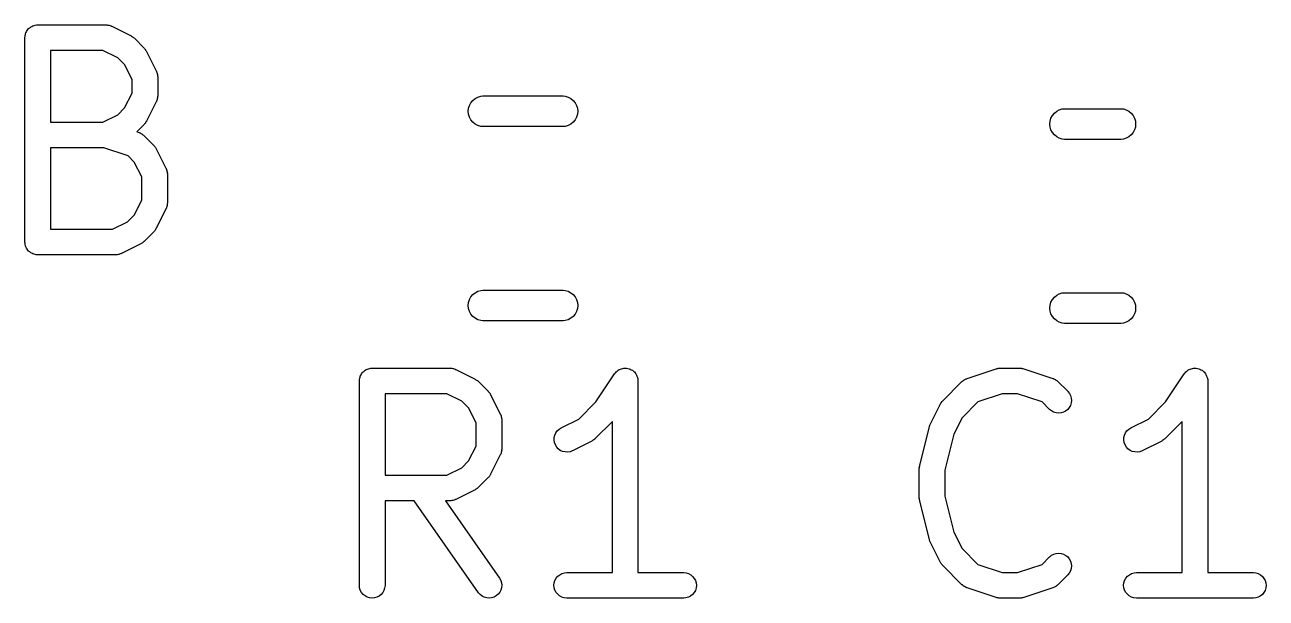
# Model space of a CAD drawing. Extents: x 128.9 to 162, y -124.8 to -58.6.
# Drawn here: x 154.71 to 159.569, y -98.075 to -95.832 of the extents above; entities that cross this region are included whole.
import ezdxf

# ---------------------------------------------------------------- set-up
doc = ezdxf.new("R2010")
doc.units = 0
doc.layers.add('BLACK', color=7, linetype='CONTINUOUS')

msp = doc.modelspace()

# ---------------------------------------------------------------- linework, layer by layer
at = {"layer": 'BLACK', "linetype": 'CONTINUOUS'}
for p, q in [((154.712, -95.8715), (154.713, -95.867)), ((154.713, -95.867), (154.714, -95.8625)), ((154.714, -95.8624), (154.715, -95.8622)), ((154.714, -95.8625), (154.714, -95.8624)), ((154.715, -95.8622), (154.717, -95.8581)), ((154.717, -95.8581), (154.719, -95.8539)), ((154.719, -95.8537), (154.722, -95.8501)), ((154.719, -95.8538), (154.719, -95.8537)), ((154.719, -95.8539), (154.719, -95.8538)), ((154.722, -95.8501), (154.725, -95.8464)), ((154.725, -95.8462), (154.729, -95.8433)), ((154.725, -95.8463), (154.725, -95.8462)), ((154.725, -95.8464), (154.725, -95.8463)), ((154.729, -95.8433), (154.733, -95.8403)), ((154.733, -95.8401), (154.737, -95.8379)), ((154.733, -95.8402), (154.733, -95.8401)), ((154.733, -95.8403), (154.733, -95.8402)), ((154.737, -95.8379), (154.741, -95.8357)), ((154.741, -95.8357), (154.742, -95.8356)), ((154.742, -95.8355), (154.746, -95.8342)), ((154.742, -95.8356), (154.742, -95.8355)), ((154.746, -95.8342), (154.751, -95.8329)), ((154.751, -95.8328), (154.756, -95.8324)), ((154.751, -95.8329), (154.751, -95.8328)), ((154.751, -95.8328), (154.751, -95.8328)), ((154.756, -95.8324), (154.76, -95.8319)), ((154.76, -95.8319), (155.027, -95.8319)), ((155.027, -95.8319), (155.028, -95.8319)), ((155.028, -95.8319), (155.029, -95.8321)), ((155.029, -95.8321), (155.031, -95.832)), ((155.031, -95.832), (155.034, -95.8326)), ((155.034, -95.8326), (155.038, -95.833)), ((155.038, -95.833), (155.039, -95.8334)), ((155.039, -95.8334), (155.04, -95.8337)), ((155.04, -95.8337), (155.044, -95.8349)), ((155.044, -95.8349), (155.047, -95.8359)), ((155.047, -95.8359), (155.048, -95.8367)), ((155.048, -95.8367), (155.05, -95.8372)), ((155.05, -95.8372), (155.126, -95.8753)), ((154.71, -95.8812), (154.711, -95.8766)), ((154.71, -95.8815), (154.71, -95.8812)), ((154.71, -95.8816), (154.71, -95.8815)), ((154.71, -95.8819), (154.71, -95.8816)), ((154.71, -95.8816), (154.71, -95.8816)), ((154.71, -96.6819), (154.71, -95.8819)), ((154.711, -95.8718), (154.712, -95.8717)), ((154.711, -95.8766), (154.711, -95.8718)), ((154.712, -95.8717), (154.712, -95.8715)), ((155.126, -95.8753), (155.126, -95.8756)), ((155.126, -95.8756), (155.129, -95.8771)), ((155.129, -95.8771), (155.131, -95.8785)), ((155.131, -95.8785), (155.133, -95.8798)), ((155.133, -95.8798), (155.135, -95.8809)), ((155.135, -95.8809), (155.137, -95.8829)), ((155.137, -95.8829), (155.139, -95.8846)), ((155.139, -95.8846), (155.177, -95.9227)), ((154.81, -95.9319), (154.81, -96.2129)), ((155.015, -95.9319), (154.81, -95.9319)), ((155.074, -95.9611), (155.015, -95.9319)), ((155.1, -95.9877), (155.074, -95.9611)), ((155.177, -95.9227), (155.177, -95.9232)), ((155.177, -95.9232), (155.179, -95.9254)), ((155.179, -95.9254), (155.181, -95.9275)), ((155.181, -95.9275), (155.182, -95.9292)), ((155.182, -95.9292), (155.183, -95.9309)), ((155.183, -95.9309), (155.185, -95.9334)), ((155.185, -95.9334), (155.186, -95.9357)), ((155.186, -95.9357), (155.224, -96.0119)), ((155.13, -96.0461), (155.1, -95.9877)), ((155.224, -96.0119), (155.225, -96.0126)), ((155.225, -96.0126), (155.225, -96.0139)), ((155.13, -96.0987), (155.13, -96.0461)), ((155.225, -96.0139), (155.226, -96.0152)), ((155.226, -96.0152), (155.227, -96.0185)), ((155.227, -96.0185), (155.228, -96.0217)), ((155.228, -96.0217), (155.228, -96.0232)), ((155.228, -96.0232), (155.229, -96.0246)), ((155.229, -96.0246), (155.229, -96.028)), ((155.229, -96.028), (155.229, -96.0313)), ((155.229, -96.0313), (155.229, -96.0328)), ((155.229, -96.0328), (155.23, -96.0343)), ((155.23, -96.0343), (155.23, -96.1105)), ((155.1, -96.157), (155.13, -96.0987)), ((155.23, -96.1105), (155.23, -96.1112)), ((156.483, -96.1143), (156.495, -96.1109)), ((156.495, -96.1109), (156.503, -96.11)), ((156.503, -96.11), (156.817, -96.11)), ((156.817, -96.11), (156.825, -96.1109)), ((156.825, -96.1109), (156.837, -96.1143)), ((155.074, -96.1837), (155.1, -96.157)), ((155.224, -96.1328), (155.186, -96.209)), ((155.225, -96.1315), (155.224, -96.1328)), ((155.227, -96.1269), (155.225, -96.1302)), ((155.225, -96.1302), (155.225, -96.1315)), ((155.228, -96.1237), (155.227, -96.1269)), ((155.229, -96.1175), (155.228, -96.1209)), ((155.228, -96.1209), (155.228, -96.1223)), ((155.228, -96.1223), (155.228, -96.1237)), ((155.23, -96.1112), (155.229, -96.1126)), ((155.229, -96.1126), (155.229, -96.1141)), ((155.229, -96.1141), (155.229, -96.1175)), ((156.446, -96.17), (156.447, -96.1582)), ((156.447, -96.1582), (156.451, -96.1469)), ((156.451, -96.1469), (156.456, -96.1365)), ((156.456, -96.1365), (156.464, -96.1274)), ((156.464, -96.1274), (156.473, -96.1199)), ((156.473, -96.1199), (156.483, -96.1143)), ((156.837, -96.1143), (156.847, -96.1199)), ((156.847, -96.1199), (156.856, -96.1274)), ((156.856, -96.1274), (156.864, -96.1365)), ((156.864, -96.1365), (156.869, -96.1469)), ((156.869, -96.1469), (156.873, -96.1582)), ((156.873, -96.1582), (156.874, -96.17)), ((155.015, -96.2129), (155.074, -96.1837)), ((156.447, -96.1818), (156.446, -96.17)), ((156.451, -96.1931), (156.447, -96.1818)), ((156.456, -96.2035), (156.451, -96.1931)), ((156.464, -96.2126), (156.456, -96.2035)), ((156.864, -96.2035), (156.856, -96.2126)), ((156.869, -96.1931), (156.864, -96.2035)), ((156.873, -96.1818), (156.869, -96.1931)), ((156.874, -96.17), (156.873, -96.1818)), ((158.723, -96.2082), (158.726, -96.1969)), ((158.726, -96.1969), (158.732, -96.1865)), ((158.732, -96.1865), (158.74, -96.1774)), ((158.74, -96.1774), (158.749, -96.1699)), ((158.749, -96.1699), (158.759, -96.1643)), ((158.759, -96.1643), (158.77, -96.1609)), ((158.77, -96.1609), (158.779, -96.16)), ((158.779, -96.16), (159.001, -96.16)), ((159.001, -96.16), (159.01, -96.1609)), ((159.01, -96.1609), (159.021, -96.1643)), ((159.021, -96.1643), (159.031, -96.1699)), ((159.031, -96.1699), (159.04, -96.1774)), ((159.04, -96.1774), (159.048, -96.1865)), ((159.048, -96.1865), (159.054, -96.1969)), ((159.054, -96.1969), (159.057, -96.2082)), ((154.81, -96.2129), (155.015, -96.2129)), ((155.177, -96.222), (155.148, -96.2505)), ((155.148, -96.2505), (155.157, -96.2535)), ((155.157, -96.2535), (155.158, -96.2537)), ((155.158, -96.2537), (155.159, -96.2544)), ((155.159, -96.2544), (155.161, -96.2548)), ((155.161, -96.2548), (155.164, -96.2564)), ((155.164, -96.2564), (155.167, -96.2578)), ((155.179, -96.2198), (155.177, -96.222)), ((155.181, -96.2178), (155.179, -96.2198)), ((155.182, -96.2161), (155.181, -96.2178)), ((155.183, -96.2145), (155.182, -96.2161)), ((155.184, -96.212), (155.183, -96.2145)), ((155.186, -96.2096), (155.184, -96.212)), ((155.186, -96.209), (155.186, -96.2096)), ((156.473, -96.2201), (156.464, -96.2126)), ((156.483, -96.2257), (156.473, -96.2201)), ((156.495, -96.2291), (156.483, -96.2257)), ((156.503, -96.23), (156.495, -96.2291)), ((156.817, -96.23), (156.503, -96.23)), ((156.825, -96.2291), (156.817, -96.23)), ((156.837, -96.2257), (156.825, -96.2291)), ((156.847, -96.2201), (156.837, -96.2257)), ((156.856, -96.2126), (156.847, -96.2201)), ((158.722, -96.22), (158.723, -96.2082)), ((158.723, -96.2318), (158.722, -96.22)), ((158.726, -96.2431), (158.723, -96.2318)), ((158.732, -96.2535), (158.726, -96.2431)), ((158.74, -96.2626), (158.732, -96.2535)), ((159.048, -96.2535), (159.04, -96.2626)), ((159.054, -96.2431), (159.048, -96.2535)), ((159.057, -96.2318), (159.054, -96.2431)), ((159.057, -96.2082), (159.058, -96.22)), ((159.058, -96.22), (159.057, -96.2318)), ((155.167, -96.2578), (155.168, -96.2587)), ((155.168, -96.2587), (155.169, -96.2594)), ((155.169, -96.2594), (155.172, -96.2616)), ((155.172, -96.2616), (155.175, -96.2636)), ((155.175, -96.2636), (155.176, -96.2647)), ((155.176, -96.2647), (155.177, -96.2656)), ((155.177, -96.2656), (155.215, -96.3037)), ((155.215, -96.3037), (155.215, -96.3042)), ((155.215, -96.3042), (155.217, -96.3064)), ((158.749, -96.2701), (158.74, -96.2626)), ((158.759, -96.2757), (158.749, -96.2701)), ((158.77, -96.2791), (158.759, -96.2757)), ((158.779, -96.28), (158.77, -96.2791)), ((159.001, -96.28), (158.779, -96.28)), ((159.01, -96.2791), (159.001, -96.28)), ((159.021, -96.2757), (159.01, -96.2791)), ((159.031, -96.2701), (159.021, -96.2757)), ((159.04, -96.2626), (159.031, -96.2701)), ((154.81, -96.3129), (154.81, -96.6319)), ((155.019, -96.3129), (154.81, -96.3129)), ((155.114, -96.3447), (155.019, -96.3129)), ((155.138, -96.3687), (155.114, -96.3447)), ((155.217, -96.3064), (155.219, -96.3084)), ((155.219, -96.3084), (155.22, -96.3102)), ((155.22, -96.3102), (155.221, -96.3118)), ((155.221, -96.3118), (155.223, -96.3143)), ((155.223, -96.3143), (155.224, -96.3167)), ((155.224, -96.3167), (155.262, -96.3929)), ((155.168, -96.427), (155.138, -96.3687)), ((155.262, -96.3929), (155.263, -96.3935)), ((155.263, -96.3935), (155.263, -96.3949)), ((155.263, -96.3949), (155.264, -96.3962)), ((155.264, -96.3962), (155.265, -96.3995)), ((155.265, -96.3995), (155.266, -96.4027)), ((155.168, -96.5177), (155.168, -96.427)), ((155.266, -96.4027), (155.266, -96.4041)), ((155.266, -96.4041), (155.267, -96.4055)), ((155.267, -96.4055), (155.267, -96.4089)), ((155.267, -96.4089), (155.268, -96.4123)), ((155.268, -96.4123), (155.267, -96.4138)), ((155.267, -96.4138), (155.268, -96.4152)), ((155.268, -96.4152), (155.268, -96.5295)), ((155.138, -96.5761), (155.168, -96.5177)), ((155.265, -96.546), (155.264, -96.5492)), ((155.266, -96.5428), (155.265, -96.546)), ((155.267, -96.5399), (155.266, -96.5413)), ((155.266, -96.5413), (155.266, -96.5428)), ((155.268, -96.5302), (155.267, -96.5317)), ((155.267, -96.5317), (155.267, -96.5332)), ((155.267, -96.5332), (155.267, -96.5365)), ((155.267, -96.5365), (155.267, -96.5399)), ((155.268, -96.5295), (155.268, -96.5302)), ((155.112, -96.6027), (155.138, -96.5761)), ((155.262, -96.5519), (155.224, -96.6281)), ((155.263, -96.5505), (155.262, -96.5519)), ((155.264, -96.5492), (155.263, -96.5505)), ((154.81, -96.6319), (155.053, -96.6319)), ((155.053, -96.6319), (155.112, -96.6027)), ((155.215, -96.6411), (155.177, -96.6792)), ((155.217, -96.6389), (155.215, -96.6411)), ((155.219, -96.6369), (155.217, -96.6389)), ((155.22, -96.6351), (155.219, -96.6369)), ((155.221, -96.6335), (155.22, -96.6351)), ((155.222, -96.6311), (155.221, -96.6335)), ((155.224, -96.6287), (155.222, -96.6311)), ((155.224, -96.6281), (155.224, -96.6287)), ((154.711, -96.6866), (154.71, -96.6819)), ((154.711, -96.6913), (154.711, -96.6866)), ((154.711, -96.6914), (154.711, -96.6913)), ((154.711, -96.6916), (154.711, -96.6914)), ((154.713, -96.6962), (154.711, -96.6916)), ((155.164, -96.6885), (155.088, -96.7266)), ((155.166, -96.687), (155.164, -96.6885)), ((155.169, -96.6857), (155.166, -96.687)), ((155.17, -96.6844), (155.169, -96.6857)), ((155.172, -96.6833), (155.17, -96.6844)), ((155.174, -96.6814), (155.172, -96.6833)), ((155.176, -96.6797), (155.174, -96.6814)), ((155.177, -96.6792), (155.176, -96.6797)), ((154.714, -96.7006), (154.713, -96.6962)), ((154.714, -96.7008), (154.714, -96.7006)), ((154.714, -96.701), (154.714, -96.7008)), ((154.716, -96.7052), (154.714, -96.701)), ((154.719, -96.7093), (154.716, -96.7052)), ((154.719, -96.7094), (154.719, -96.7093)), ((154.719, -96.7096), (154.719, -96.7094)), ((154.722, -96.7133), (154.719, -96.7096)), ((154.725, -96.7169), (154.722, -96.7133)), ((154.725, -96.717), (154.725, -96.7169)), ((154.725, -96.7171), (154.725, -96.717)), ((154.729, -96.7202), (154.725, -96.7171)), ((154.732, -96.7232), (154.729, -96.7202)), ((154.733, -96.7234), (154.732, -96.7232)), ((154.732, -96.7232), (154.732, -96.7232)), ((154.737, -96.7256), (154.733, -96.7234)), ((154.741, -96.7279), (154.737, -96.7256)), ((154.741, -96.728), (154.741, -96.7279)), ((154.741, -96.7279), (154.741, -96.7279)), ((154.746, -96.7294), (154.741, -96.728)), ((154.75, -96.7308), (154.746, -96.7294)), ((154.75, -96.7309), (154.75, -96.7308)), ((154.75, -96.7308), (154.75, -96.7308)), ((154.755, -96.7314), (154.75, -96.7309)), ((154.76, -96.7319), (154.755, -96.7314)), ((155.065, -96.7319), (154.76, -96.7319)), ((154.76, -96.7319), (154.76, -96.7319)), ((154.76, -96.7319), (154.76, -96.7319)), ((154.76, -96.7319), (154.76, -96.7319)), ((154.76, -96.7319), (154.76, -96.7319)), ((155.067, -96.7318), (155.065, -96.7319)), ((155.068, -96.7318), (155.067, -96.7318)), ((155.072, -96.7313), (155.068, -96.7318)), ((155.075, -96.731), (155.072, -96.7313)), ((155.076, -96.7305), (155.075, -96.731)), ((155.078, -96.7303), (155.076, -96.7305)), ((155.081, -96.7291), (155.078, -96.7303)), ((155.084, -96.7281), (155.081, -96.7291)), ((155.086, -96.7274), (155.084, -96.7281)), ((155.087, -96.7269), (155.086, -96.7274)), ((155.088, -96.7266), (155.087, -96.7269)), ((156.456, -96.8965), (156.464, -96.8874)), ((156.464, -96.8874), (156.473, -96.8799)), ((156.473, -96.8799), (156.483, -96.8743)), ((156.483, -96.8743), (156.495, -96.8709)), ((156.495, -96.8709), (156.503, -96.87)), ((156.503, -96.87), (156.817, -96.87)), ((156.817, -96.87), (156.825, -96.8709)), ((156.825, -96.8709), (156.837, -96.8743)), ((156.837, -96.8743), (156.847, -96.8799)), ((156.847, -96.8799), (156.856, -96.8874)), ((156.856, -96.8874), (156.864, -96.8965)), ((158.749, -96.8899), (158.759, -96.8843)), ((158.759, -96.8843), (158.77, -96.8809)), ((158.77, -96.8809), (158.779, -96.88)), ((158.779, -96.88), (159.001, -96.88)), ((159.001, -96.88), (159.01, -96.8809)), ((159.01, -96.8809), (159.021, -96.8843)), ((159.021, -96.8843), (159.031, -96.8899)), ((156.446, -96.93), (156.447, -96.9182)), ((156.447, -96.9418), (156.446, -96.93)), ((156.447, -96.9182), (156.451, -96.9069)), ((156.451, -96.9069), (156.456, -96.8965)), ((156.864, -96.8965), (156.869, -96.9069)), ((156.869, -96.9069), (156.873, -96.9182)), ((156.873, -96.9182), (156.874, -96.93)), ((156.874, -96.93), (156.873, -96.9418)), ((158.722, -96.94), (158.723, -96.9282)), ((158.723, -96.9282), (158.726, -96.9169)), ((158.726, -96.9169), (158.732, -96.9065)), ((158.732, -96.9065), (158.74, -96.8974)), ((158.74, -96.8974), (158.749, -96.8899)), ((159.031, -96.8899), (159.04, -96.8974)), ((159.04, -96.8974), (159.048, -96.9065)), ((159.048, -96.9065), (159.054, -96.9169)), ((159.054, -96.9169), (159.057, -96.9282)), ((159.057, -96.9282), (159.058, -96.94)), ((156.451, -96.9531), (156.447, -96.9418)), ((156.456, -96.9635), (156.451, -96.9531)), ((156.464, -96.9726), (156.456, -96.9635)), ((156.473, -96.9801), (156.464, -96.9726)), ((156.483, -96.9857), (156.473, -96.9801)), ((156.847, -96.9801), (156.837, -96.9857)), ((156.856, -96.9726), (156.847, -96.9801)), ((156.864, -96.9635), (156.856, -96.9726)), ((156.869, -96.9531), (156.864, -96.9635)), ((156.873, -96.9418), (156.869, -96.9531)), ((158.723, -96.9518), (158.722, -96.94)), ((158.726, -96.9631), (158.723, -96.9518)), ((158.732, -96.9735), (158.726, -96.9631)), ((158.74, -96.9826), (158.732, -96.9735)), ((158.749, -96.9901), (158.74, -96.9826)), ((159.04, -96.9826), (159.031, -96.9901)), ((159.048, -96.9735), (159.04, -96.9826)), ((159.054, -96.9631), (159.048, -96.9735)), ((159.057, -96.9518), (159.054, -96.9631)), ((159.058, -96.94), (159.057, -96.9518)), ((156.495, -96.9891), (156.483, -96.9857)), ((156.503, -96.99), (156.495, -96.9891)), ((156.817, -96.99), (156.503, -96.99)), ((156.825, -96.9891), (156.817, -96.99)), ((156.837, -96.9857), (156.825, -96.9891)), ((158.759, -96.9957), (158.749, -96.9901)), ((158.77, -96.9991), (158.759, -96.9957)), ((158.779, -97), (158.77, -96.9991)), ((159.001, -97), (158.779, -97)), ((159.01, -96.9991), (159.001, -97)), ((159.021, -96.9957), (159.01, -96.9991)), ((159.031, -96.9901), (159.021, -96.9957)), ((156.046, -97.1809), (156.05, -97.1787)), ((156.05, -97.1787), (156.051, -97.1786)), ((156.051, -97.1785), (156.055, -97.1772)), ((156.051, -97.1786), (156.051, -97.1785)), ((156.055, -97.1772), (156.06, -97.1759)), ((156.06, -97.1758), (156.065, -97.1754)), ((156.06, -97.1759), (156.06, -97.1758)), ((156.06, -97.1758), (156.06, -97.1758)), ((156.065, -97.1754), (156.07, -97.1749)), ((156.07, -97.1749), (156.374, -97.1749)), ((156.374, -97.1749), (156.375, -97.1749)), ((156.375, -97.1749), (156.376, -97.1751)), ((156.376, -97.1751), (156.378, -97.175)), ((156.378, -97.175), (156.381, -97.1756)), ((156.381, -97.1756), (156.385, -97.176)), ((156.385, -97.176), (156.386, -97.1764)), ((156.386, -97.1764), (156.388, -97.1767)), ((156.388, -97.1767), (156.391, -97.1779)), ((156.391, -97.1779), (156.394, -97.1789)), ((156.394, -97.1789), (156.395, -97.1797)), ((156.395, -97.1797), (156.397, -97.1802)), ((157.037, -97.1806), (157.041, -97.1785)), ((157.041, -97.1785), (157.046, -97.1771)), ((157.041, -97.1785), (157.041, -97.1785)), ((157.041, -97.1785), (157.041, -97.1785)), ((157.046, -97.1771), (157.051, -97.1758)), ((157.051, -97.1758), (157.055, -97.1753)), ((157.051, -97.1758), (157.051, -97.1758)), ((157.051, -97.1758), (157.051, -97.1758)), ((157.055, -97.1753), (157.06, -97.1749)), ((157.06, -97.1749), (157.06, -97.1749)), ((157.06, -97.1749), (157.065, -97.1754)), ((157.06, -97.1749), (157.06, -97.1749)), ((157.065, -97.1754), (157.07, -97.1759)), ((157.07, -97.1759), (157.07, -97.1759)), ((157.07, -97.1759), (157.07, -97.1759)), ((157.07, -97.1759), (157.075, -97.1773)), ((157.075, -97.1773), (157.079, -97.1788)), ((157.079, -97.1788), (157.079, -97.1788)), ((157.079, -97.1788), (157.079, -97.1788)), ((157.079, -97.1788), (157.083, -97.181)), ((158.398, -97.2156), (158.512, -97.1775)), ((158.512, -97.1775), (158.513, -97.1773)), ((158.513, -97.1773), (158.516, -97.1767)), ((158.516, -97.1767), (158.518, -97.1759)), ((158.518, -97.1759), (158.52, -97.1757)), ((158.52, -97.1757), (158.522, -97.1752)), ((158.522, -97.1752), (158.525, -97.1752)), ((158.525, -97.1752), (158.528, -97.1749)), ((158.528, -97.1749), (158.604, -97.1749)), ((158.604, -97.1749), (158.605, -97.1749)), ((158.605, -97.1749), (158.608, -97.1752)), ((158.608, -97.1752), (158.611, -97.1753)), ((158.611, -97.1753), (158.613, -97.1758)), ((158.613, -97.1758), (158.615, -97.176)), ((158.615, -97.176), (158.617, -97.1768)), ((158.617, -97.1768), (158.62, -97.1775)), ((158.62, -97.1775), (158.734, -97.2156)), ((159.267, -97.1806), (159.271, -97.1785)), ((159.271, -97.1785), (159.276, -97.1771)), ((159.271, -97.1785), (159.271, -97.1785)), ((159.271, -97.1785), (159.271, -97.1785)), ((159.276, -97.1771), (159.281, -97.1758)), ((159.281, -97.1758), (159.285, -97.1753)), ((159.281, -97.1758), (159.281, -97.1758)), ((159.281, -97.1758), (159.281, -97.1758)), ((159.285, -97.1753), (159.29, -97.1749)), ((159.29, -97.1749), (159.29, -97.1749)), ((159.29, -97.1749), (159.295, -97.1754)), ((159.29, -97.1749), (159.29, -97.1749)), ((159.295, -97.1754), (159.3, -97.1759)), ((159.3, -97.1759), (159.3, -97.1759)), ((159.3, -97.1759), (159.3, -97.1759)), ((159.3, -97.1759), (159.305, -97.1773)), ((159.305, -97.1773), (159.309, -97.1788)), ((159.309, -97.1788), (159.309, -97.1788)), ((159.309, -97.1788), (159.309, -97.1788)), ((159.309, -97.1788), (159.313, -97.181)), ((156.02, -97.2195), (156.021, -97.2148)), ((156.02, -97.2242), (156.02, -97.2195)), ((156.02, -97.2245), (156.02, -97.2242)), ((156.02, -97.2246), (156.02, -97.2245)), ((156.02, -97.2249), (156.02, -97.2246)), ((156.02, -97.2246), (156.02, -97.2246)), ((156.02, -98.0249), (156.02, -97.2249)), ((156.021, -97.2145), (156.022, -97.21)), ((156.021, -97.2147), (156.021, -97.2145)), ((156.021, -97.2148), (156.021, -97.2147)), ((156.022, -97.21), (156.023, -97.2055)), ((156.023, -97.2055), (156.024, -97.2054)), ((156.024, -97.2052), (156.026, -97.2011)), ((156.024, -97.2054), (156.024, -97.2052)), ((156.026, -97.2011), (156.028, -97.1969)), ((156.028, -97.1967), (156.031, -97.1931)), ((156.028, -97.1968), (156.028, -97.1967)), ((156.028, -97.1969), (156.028, -97.1968)), ((156.031, -97.1931), (156.034, -97.1894)), ((156.034, -97.1893), (156.035, -97.1892)), ((156.034, -97.1894), (156.034, -97.1893)), ((156.035, -97.1892), (156.038, -97.1863)), ((156.038, -97.1863), (156.042, -97.1833)), ((156.042, -97.1831), (156.046, -97.1809)), ((156.042, -97.1832), (156.042, -97.1831)), ((156.042, -97.1833), (156.042, -97.1832)), ((156.397, -97.1802), (156.473, -97.2183)), ((156.473, -97.2183), (156.473, -97.2186)), ((156.473, -97.2186), (156.476, -97.2201)), ((156.476, -97.2201), (156.478, -97.2214)), ((156.478, -97.2214), (156.48, -97.2228)), ((156.48, -97.2228), (156.482, -97.2239)), ((156.482, -97.2239), (156.484, -97.2259)), ((156.484, -97.2259), (156.486, -97.2276)), ((156.486, -97.2276), (156.524, -97.2657)), ((156.945, -97.3073), (157.018, -97.1972)), ((157.018, -97.1972), (157.019, -97.1967)), ((157.019, -97.1966), (157.022, -97.1931)), ((157.019, -97.1967), (157.019, -97.1966)), ((157.019, -97.1966), (157.019, -97.1966)), ((157.019, -97.1967), (157.019, -97.1967)), ((157.022, -97.1931), (157.025, -97.1892)), ((157.025, -97.1891), (157.029, -97.1862)), ((157.025, -97.1892), (157.025, -97.1891)), ((157.025, -97.1892), (157.025, -97.1892)), ((157.029, -97.1862), (157.033, -97.1831)), ((157.033, -97.183), (157.037, -97.1806)), ((157.033, -97.1831), (157.033, -97.183)), ((157.033, -97.183), (157.033, -97.183)), ((157.083, -97.181), (157.088, -97.1835)), ((157.088, -97.1835), (157.088, -97.1835)), ((157.088, -97.1835), (157.088, -97.1835)), ((157.088, -97.1835), (157.092, -97.1865)), ((157.092, -97.1865), (157.095, -97.1897)), ((157.095, -97.1897), (157.096, -97.1897)), ((157.096, -97.1897), (157.096, -97.1897)), ((157.096, -97.1897), (157.099, -97.1934)), ((157.099, -97.1934), (157.102, -97.1972)), ((157.102, -97.1972), (157.102, -97.1973)), ((157.102, -97.1973), (157.102, -97.1973)), ((157.102, -97.1973), (157.104, -97.2019)), ((157.104, -97.2019), (157.106, -97.2058)), ((157.106, -97.2058), (157.106, -97.2059)), ((157.106, -97.2059), (157.106, -97.2059)), ((157.106, -97.2059), (157.108, -97.2111)), ((157.108, -97.2111), (157.109, -97.2152)), ((157.109, -97.2152), (157.109, -97.2152)), ((157.109, -97.2152), (157.109, -97.2153)), ((157.109, -97.2153), (157.11, -97.2199)), ((157.11, -97.2199), (157.11, -97.2249)), ((157.11, -97.2249), (157.11, -97.9749)), ((158.302, -97.3038), (158.378, -97.2276)), ((158.378, -97.2276), (158.379, -97.2272)), ((158.379, -97.2272), (158.38, -97.2262)), ((158.38, -97.2262), (158.381, -97.2252)), ((158.381, -97.2252), (158.384, -97.2232)), ((158.384, -97.2232), (158.387, -97.2211)), ((158.387, -97.2211), (158.388, -97.2204)), ((158.388, -97.2204), (158.389, -97.2195)), ((158.389, -97.2195), (158.392, -97.2181)), ((158.392, -97.2181), (158.395, -97.2166)), ((158.395, -97.2166), (158.397, -97.2162)), ((158.397, -97.2162), (158.398, -97.2156)), ((158.734, -97.2156), (158.735, -97.2158)), ((158.735, -97.2158), (158.736, -97.2164)), ((158.736, -97.2164), (158.738, -97.2168)), ((158.738, -97.2168), (158.741, -97.2185)), ((158.741, -97.2185), (158.744, -97.2199)), ((158.744, -97.2199), (158.745, -97.2208)), ((158.745, -97.2208), (158.746, -97.2214)), ((158.746, -97.2214), (158.749, -97.2236)), ((158.749, -97.2236), (158.752, -97.2256)), ((158.752, -97.2256), (158.753, -97.2267)), ((158.753, -97.2267), (158.754, -97.2276)), ((158.754, -97.2276), (158.792, -97.2657)), ((159.175, -97.3073), (159.248, -97.1972)), ((159.248, -97.1972), (159.249, -97.1967)), ((159.249, -97.1966), (159.252, -97.1931)), ((159.249, -97.1967), (159.249, -97.1966)), ((159.249, -97.1966), (159.249, -97.1966)), ((159.249, -97.1967), (159.249, -97.1967)), ((159.252, -97.1931), (159.255, -97.1892)), ((159.255, -97.1891), (159.259, -97.1862)), ((159.255, -97.1892), (159.255, -97.1891)), ((159.255, -97.1892), (159.255, -97.1892)), ((159.259, -97.1862), (159.263, -97.1831)), ((159.263, -97.183), (159.267, -97.1806)), ((159.263, -97.1831), (159.263, -97.183)), ((159.263, -97.183), (159.263, -97.183)), ((159.313, -97.181), (159.318, -97.1835)), ((159.318, -97.1835), (159.318, -97.1835)), ((159.318, -97.1835), (159.318, -97.1835)), ((159.318, -97.1835), (159.322, -97.1865)), ((159.322, -97.1865), (159.325, -97.1897)), ((159.325, -97.1897), (159.326, -97.1897)), ((159.326, -97.1897), (159.326, -97.1897)), ((159.326, -97.1897), (159.329, -97.1934)), ((159.329, -97.1934), (159.332, -97.1972)), ((159.332, -97.1972), (159.332, -97.1973)), ((159.332, -97.1973), (159.332, -97.1973)), ((159.332, -97.1973), (159.334, -97.2019)), ((159.334, -97.2019), (159.336, -97.2058)), ((159.336, -97.2058), (159.336, -97.2059)), ((159.336, -97.2059), (159.336, -97.2059)), ((159.336, -97.2059), (159.338, -97.2111)), ((159.338, -97.2111), (159.339, -97.2152)), ((159.339, -97.2152), (159.339, -97.2152)), ((159.339, -97.2152), (159.339, -97.2153)), ((159.339, -97.2153), (159.34, -97.2199)), ((159.34, -97.2199), (159.34, -97.2249)), ((159.34, -97.2249), (159.34, -97.9749)), ((156.12, -97.2749), (156.12, -97.594)), ((156.362, -97.2749), (156.12, -97.2749)), ((156.421, -97.3041), (156.362, -97.2749)), ((156.524, -97.2657), (156.524, -97.2662)), ((156.524, -97.2662), (156.526, -97.2684)), ((156.526, -97.2684), (156.528, -97.2705)), ((156.528, -97.2705), (156.529, -97.2722)), ((156.529, -97.2722), (156.531, -97.2739)), ((156.531, -97.2739), (156.532, -97.2764)), ((156.532, -97.2764), (156.533, -97.2787)), ((158.536, -97.2749), (158.441, -97.3067)), ((158.596, -97.2749), (158.536, -97.2749)), ((158.692, -97.3067), (158.596, -97.2749)), ((158.792, -97.2657), (158.793, -97.2662)), ((158.793, -97.2662), (158.799, -97.2739)), ((158.799, -97.2739), (158.803, -97.2825)), ((156.447, -97.3307), (156.421, -97.3041)), ((156.533, -97.2787), (156.571, -97.3549)), ((156.878, -97.3743), (156.945, -97.3073)), ((158.255, -97.393), (158.293, -97.3168)), ((158.293, -97.3162), (158.295, -97.3139)), ((158.293, -97.3168), (158.293, -97.3162)), ((158.295, -97.3139), (158.296, -97.3114)), ((158.296, -97.3114), (158.297, -97.3098)), ((158.297, -97.3098), (158.299, -97.308)), ((158.299, -97.308), (158.3, -97.306)), ((158.3, -97.306), (158.302, -97.3038)), ((158.441, -97.3067), (158.379, -97.3688)), ((158.721, -97.3364), (158.692, -97.3067)), ((158.803, -97.3206), (158.798, -97.3292)), ((158.803, -97.2825), (158.806, -97.2919)), ((158.806, -97.3113), (158.803, -97.3206)), ((158.806, -97.2919), (158.807, -97.3016)), ((158.807, -97.3016), (158.806, -97.3113)), ((159.108, -97.3743), (159.175, -97.3073)), ((156.477, -97.3891), (156.447, -97.3307)), ((156.571, -97.3549), (156.572, -97.3556)), ((156.572, -97.3556), (156.572, -97.3569)), ((156.572, -97.3569), (156.573, -97.3582)), ((156.573, -97.3582), (156.574, -97.3615)), ((156.574, -97.3615), (156.575, -97.3647)), ((156.575, -97.3647), (156.575, -97.3662)), ((156.575, -97.3662), (156.576, -97.3676)), ((156.576, -97.3676), (156.576, -97.371)), ((156.576, -97.371), (156.577, -97.3743)), ((156.577, -97.3743), (156.577, -97.3758)), ((156.809, -97.4088), (156.878, -97.3743)), ((158.379, -97.3688), (158.347, -97.4328)), ((158.729, -97.3426), (158.721, -97.3364)), ((158.737, -97.3473), (158.729, -97.3426)), ((158.747, -97.3501), (158.737, -97.3473)), ((158.756, -97.3511), (158.747, -97.3501)), ((158.766, -97.3502), (158.756, -97.3511)), ((158.776, -97.3474), (158.766, -97.3502)), ((158.784, -97.3428), (158.776, -97.3474)), ((158.792, -97.3367), (158.784, -97.3428)), ((158.798, -97.3292), (158.792, -97.3367)), ((159.039, -97.4088), (159.108, -97.3743)), ((156.477, -97.4798), (156.477, -97.3891)), ((156.577, -97.3758), (156.577, -97.3773)), ((156.577, -97.3773), (156.577, -97.4916)), ((156.788, -97.4286), (156.794, -97.4207)), ((156.794, -97.4207), (156.801, -97.4139)), ((156.801, -97.4139), (156.809, -97.4088)), ((157.01, -97.3837), (156.943, -97.4507)), ((157.01, -97.9749), (157.01, -97.3837)), ((158.213, -97.5556), (158.251, -97.4033)), ((158.251, -97.4021), (158.253, -97.3978)), ((158.251, -97.4024), (158.251, -97.4021)), ((158.251, -97.4026), (158.251, -97.4024)), ((158.251, -97.4033), (158.251, -97.4026)), ((158.253, -97.3978), (158.255, -97.3934)), ((158.255, -97.3932), (158.255, -97.393)), ((158.255, -97.3934), (158.255, -97.3932)), ((159.018, -97.4286), (159.024, -97.4207)), ((159.024, -97.4207), (159.031, -97.4139)), ((159.031, -97.4139), (159.039, -97.4088)), ((159.24, -97.3837), (159.173, -97.4507)), ((159.24, -97.9749), (159.24, -97.3837)), ((156.782, -97.447), (156.784, -97.4375)), ((156.782, -97.4568), (156.782, -97.447)), ((156.783, -97.4664), (156.782, -97.4568)), ((156.787, -97.4755), (156.783, -97.4664)), ((156.784, -97.4375), (156.788, -97.4286)), ((156.93, -97.4601), (156.854, -97.4982)), ((156.932, -97.4586), (156.93, -97.4601)), ((156.935, -97.4573), (156.932, -97.4586)), ((156.936, -97.456), (156.935, -97.4573)), ((156.938, -97.4549), (156.936, -97.456)), ((156.94, -97.453), (156.938, -97.4549)), ((156.942, -97.4512), (156.94, -97.453)), ((156.943, -97.4507), (156.942, -97.4512)), ((158.347, -97.4328), (158.311, -97.5739)), ((159.012, -97.447), (159.014, -97.4375)), ((159.012, -97.4568), (159.012, -97.447)), ((159.013, -97.4664), (159.012, -97.4568)), ((159.017, -97.4755), (159.013, -97.4664)), ((159.014, -97.4375), (159.018, -97.4286)), ((159.16, -97.4601), (159.084, -97.4982)), ((159.162, -97.4586), (159.16, -97.4601)), ((159.165, -97.4573), (159.162, -97.4586)), ((159.166, -97.456), (159.165, -97.4573)), ((159.168, -97.4549), (159.166, -97.456)), ((159.17, -97.453), (159.168, -97.4549)), ((159.172, -97.4512), (159.17, -97.453)), ((159.173, -97.4507), (159.172, -97.4512)), ((156.447, -97.5381), (156.477, -97.4798)), ((156.571, -97.5139), (156.533, -97.5901)), ((156.572, -97.5126), (156.571, -97.5139)), ((156.573, -97.5113), (156.572, -97.5126)), ((156.574, -97.508), (156.573, -97.5113)), ((156.575, -97.5048), (156.574, -97.508)), ((156.576, -97.502), (156.575, -97.5034)), ((156.575, -97.5034), (156.575, -97.5048)), ((156.577, -97.4923), (156.576, -97.4937)), ((156.576, -97.4937), (156.577, -97.4952)), ((156.577, -97.4952), (156.576, -97.4986)), ((156.576, -97.4986), (156.576, -97.502)), ((156.577, -97.4916), (156.577, -97.4923)), ((156.792, -97.4838), (156.787, -97.4755)), ((156.798, -97.491), (156.792, -97.4838)), ((156.806, -97.4967), (156.798, -97.491)), ((156.815, -97.5007), (156.806, -97.4967)), ((156.825, -97.503), (156.815, -97.5007)), ((156.834, -97.5034), (156.825, -97.503)), ((156.844, -97.5019), (156.834, -97.5034)), ((156.853, -97.4985), (156.844, -97.5019)), ((156.854, -97.4982), (156.853, -97.4985)), ((159.022, -97.4838), (159.017, -97.4755)), ((159.028, -97.491), (159.022, -97.4838)), ((159.036, -97.4967), (159.028, -97.491)), ((159.045, -97.5007), (159.036, -97.4967)), ((159.055, -97.503), (159.045, -97.5007)), ((159.064, -97.5034), (159.055, -97.503)), ((159.074, -97.5019), (159.064, -97.5034)), ((159.083, -97.4985), (159.074, -97.5019)), ((159.084, -97.4982), (159.083, -97.4985)), ((156.362, -97.594), (156.421, -97.5648)), ((156.421, -97.5648), (156.447, -97.5381)), ((158.211, -97.5653), (158.212, -97.5613)), ((158.212, -97.5662), (158.211, -97.5653)), ((158.211, -97.5671), (158.212, -97.5662)), ((158.211, -97.5678), (158.211, -97.5671)), ((158.211, -97.682), (158.211, -97.5678)), ((158.212, -97.5613), (158.213, -97.5574)), ((158.213, -97.5565), (158.213, -97.5556)), ((158.213, -97.5574), (158.213, -97.5565)), ((156.12, -97.594), (156.362, -97.594)), ((156.524, -97.6031), (156.486, -97.6412)), ((156.526, -97.6009), (156.524, -97.6031)), ((156.528, -97.5989), (156.526, -97.6009)), ((156.529, -97.5972), (156.528, -97.5989)), ((156.53, -97.5956), (156.529, -97.5972)), ((156.531, -97.5931), (156.53, -97.5956)), ((156.533, -97.5907), (156.531, -97.5931)), ((156.533, -97.5901), (156.533, -97.5907)), ((158.311, -97.5739), (158.311, -97.6759)), ((156.473, -97.6506), (156.397, -97.6887)), ((156.475, -97.6491), (156.473, -97.6506)), ((156.478, -97.6478), (156.475, -97.6491)), ((156.479, -97.6465), (156.478, -97.6478)), ((156.481, -97.6454), (156.479, -97.6465)), ((156.483, -97.6435), (156.481, -97.6454)), ((156.485, -97.6417), (156.483, -97.6435)), ((156.486, -97.6412), (156.485, -97.6417)), ((156.234, -97.694), (156.12, -97.694)), ((156.12, -97.694), (156.12, -98.0249)), ((156.486, -98.0536), (156.234, -97.694)), ((156.374, -97.694), (156.356, -97.694)), ((156.356, -97.694), (156.568, -97.9962)), ((156.376, -97.6938), (156.374, -97.694)), ((156.377, -97.6939), (156.376, -97.6938)), ((156.381, -97.6933), (156.377, -97.6939)), ((156.384, -97.693), (156.381, -97.6933)), ((156.385, -97.6926), (156.384, -97.693)), ((156.387, -97.6923), (156.385, -97.6926)), ((156.39, -97.6912), (156.387, -97.6923)), ((156.393, -97.6902), (156.39, -97.6912)), ((156.395, -97.6895), (156.393, -97.6902)), ((156.396, -97.689), (156.395, -97.6895)), ((156.397, -97.6887), (156.396, -97.689)), ((158.212, -97.6829), (158.211, -97.682)), ((158.211, -97.6838), (158.212, -97.6829)), ((158.212, -97.6878), (158.211, -97.6838)), ((158.212, -97.6918), (158.212, -97.6878)), ((158.213, -97.6926), (158.212, -97.6918)), ((158.213, -97.6935), (158.213, -97.6926)), ((158.213, -97.6942), (158.213, -97.6935)), ((158.251, -97.8466), (158.213, -97.6942)), ((158.311, -97.6759), (158.347, -97.817)), ((158.251, -97.8468), (158.251, -97.8466)), ((158.251, -97.847), (158.251, -97.8468)), ((158.253, -97.8513), (158.251, -97.847)), ((158.254, -97.8557), (158.253, -97.8513)), ((158.254, -97.8559), (158.254, -97.8557)), ((158.254, -97.8562), (158.254, -97.8559)), ((158.255, -97.8568), (158.254, -97.8562)), ((158.293, -97.933), (158.255, -97.8568)), ((158.347, -97.817), (158.379, -97.881)), ((158.379, -97.881), (158.441, -97.9431)), ((158.722, -97.9129), (158.729, -97.9068)), ((158.729, -97.9068), (158.738, -97.9023)), ((158.738, -97.9023), (158.747, -97.8996)), ((158.747, -97.8996), (158.757, -97.8987)), ((158.757, -97.8987), (158.767, -97.8998)), ((158.767, -97.8998), (158.776, -97.9027)), ((158.776, -97.9027), (158.785, -97.9074)), ((158.785, -97.9074), (158.792, -97.9136)), ((158.294, -97.9354), (158.293, -97.933)), ((158.296, -97.9378), (158.294, -97.9354)), ((158.297, -97.9395), (158.296, -97.9378)), ((158.298, -97.9412), (158.297, -97.9395)), ((158.3, -97.9433), (158.298, -97.9412)), ((158.302, -97.9455), (158.3, -97.9433)), ((158.302, -97.946), (158.302, -97.9455)), ((158.378, -98.0222), (158.302, -97.946)), ((158.441, -97.9431), (158.536, -97.9749)), ((158.596, -97.9749), (158.692, -97.9431)), ((158.692, -97.9431), (158.721, -97.9134)), ((158.721, -97.9134), (158.722, -97.9129)), ((158.792, -97.9136), (158.798, -97.9212)), ((158.798, -97.9212), (158.803, -97.9298)), ((158.803, -97.9298), (158.806, -97.9392)), ((158.806, -97.9392), (158.807, -97.9489)), ((158.807, -97.9489), (158.806, -97.9586)), ((156.568, -97.9962), (156.568, -97.9968)), ((156.568, -97.9968), (156.573, -98.0054)), ((156.573, -98.0054), (156.576, -98.0147)), ((156.782, -98.0148), (156.785, -98.0055)), ((156.785, -98.0055), (156.79, -97.9969)), ((156.79, -97.9969), (156.796, -97.9894)), ((156.796, -97.9894), (156.804, -97.9833)), ((156.804, -97.9833), (156.812, -97.9787)), ((156.812, -97.9787), (156.822, -97.9759)), ((156.822, -97.9759), (156.831, -97.9749)), ((156.831, -97.9749), (157.01, -97.9749)), ((157.11, -97.9749), (157.289, -97.9749)), ((157.289, -97.9749), (157.289, -97.9749)), ((157.289, -97.9749), (157.299, -97.976)), ((157.299, -97.976), (157.308, -97.9789)), ((157.308, -97.9789), (157.317, -97.9836)), ((157.317, -97.9836), (157.324, -97.9899)), ((157.324, -97.9899), (157.33, -97.9975)), ((157.33, -97.9975), (157.335, -98.0062)), ((158.536, -97.9749), (158.596, -97.9749)), ((158.792, -97.9841), (158.754, -98.0222)), ((158.798, -97.9765), (158.792, -97.9841)), ((158.803, -97.9679), (158.798, -97.9765)), ((158.806, -97.9586), (158.803, -97.9679)), ((159.012, -98.0148), (159.015, -98.0055)), ((159.015, -98.0055), (159.02, -97.9969)), ((159.02, -97.9969), (159.026, -97.9894)), ((159.026, -97.9894), (159.034, -97.9833)), ((159.034, -97.9833), (159.042, -97.9787)), ((159.042, -97.9787), (159.052, -97.9759)), ((159.052, -97.9759), (159.061, -97.9749)), ((159.061, -97.9749), (159.24, -97.9749)), ((159.34, -97.9749), (159.519, -97.9749)), ((159.519, -97.9749), (159.519, -97.9749)), ((159.519, -97.9749), (159.529, -97.976)), ((159.529, -97.976), (159.538, -97.9789)), ((159.538, -97.9789), (159.547, -97.9836)), ((159.547, -97.9836), (159.554, -97.9899)), ((159.554, -97.9899), (159.56, -97.9975)), ((159.56, -97.9975), (159.565, -98.0062)), ((156.02, -98.0346), (156.02, -98.0249)), ((156.023, -98.044), (156.02, -98.0346)), ((156.028, -98.0526), (156.023, -98.044)), ((156.034, -98.0601), (156.028, -98.0526)), ((156.111, -98.0532), (156.105, -98.0606)), ((156.115, -98.0446), (156.111, -98.0532)), ((156.118, -98.0353), (156.115, -98.0446)), ((156.12, -98.0256), (156.118, -98.0353)), ((156.12, -98.0249), (156.12, -98.0256)), ((156.492, -98.061), (156.486, -98.0536)), ((156.569, -98.0521), (156.563, -98.0598)), ((156.573, -98.0435), (156.569, -98.0521)), ((156.576, -98.0341), (156.573, -98.0435)), ((156.576, -98.0147), (156.577, -98.0244)), ((156.577, -98.0244), (156.576, -98.0341)), ((156.781, -98.0246), (156.782, -98.0148)), ((156.782, -98.0343), (156.781, -98.0246)), ((156.785, -98.0436), (156.782, -98.0343)), ((156.79, -98.0523), (156.785, -98.0436)), ((156.796, -98.0599), (156.79, -98.0523)), ((157.33, -98.0529), (157.324, -98.0604)), ((157.335, -98.0443), (157.33, -98.0529)), ((157.335, -98.0062), (157.338, -98.0155)), ((157.338, -98.035), (157.335, -98.0443)), ((157.338, -98.0155), (157.339, -98.0253)), ((157.339, -98.0253), (157.338, -98.035)), ((158.38, -98.0231), (158.378, -98.0222)), ((158.381, -98.0242), (158.38, -98.0231)), ((158.383, -98.0262), (158.381, -98.0242)), ((158.386, -98.0284), (158.383, -98.0262)), ((158.387, -98.0291), (158.386, -98.0284)), ((158.388, -98.0299), (158.387, -98.0291)), ((158.392, -98.0314), (158.388, -98.0299)), ((158.395, -98.033), (158.392, -98.0314)), ((158.396, -98.0334), (158.395, -98.033)), ((158.397, -98.034), (158.396, -98.0334)), ((158.398, -98.0342), (158.397, -98.034)), ((158.512, -98.0723), (158.398, -98.0342)), ((158.734, -98.0342), (158.62, -98.0723)), ((158.736, -98.0336), (158.734, -98.0342)), ((158.737, -98.0332), (158.736, -98.0336)), ((158.74, -98.0317), (158.737, -98.0332)), ((158.743, -98.0303), (158.74, -98.0317)), ((158.744, -98.0294), (158.743, -98.0303)), ((158.746, -98.0287), (158.744, -98.0294)), ((158.748, -98.0266), (158.746, -98.0287)), ((158.751, -98.0246), (158.748, -98.0266)), ((158.752, -98.0236), (158.751, -98.0246)), ((158.753, -98.0227), (158.752, -98.0236)), ((158.754, -98.0222), (158.753, -98.0227)), ((159.011, -98.0246), (159.012, -98.0148)), ((159.012, -98.0343), (159.011, -98.0246)), ((159.015, -98.0436), (159.012, -98.0343)), ((159.02, -98.0523), (159.015, -98.0436)), ((159.026, -98.0599), (159.02, -98.0523)), ((159.56, -98.0529), (159.554, -98.0604)), ((159.565, -98.0443), (159.56, -98.0529)), ((159.565, -98.0062), (159.568, -98.0155)), ((159.568, -98.035), (159.565, -98.0443)), ((159.568, -98.0155), (159.569, -98.0253)), ((159.569, -98.0253), (159.568, -98.035)), ((156.042, -98.0664), (156.034, -98.0601)), ((156.05, -98.071), (156.042, -98.0664)), ((156.059, -98.0739), (156.05, -98.071)), ((156.069, -98.0749), (156.059, -98.0739)), ((156.079, -98.074), (156.069, -98.0749)), ((156.088, -98.0713), (156.079, -98.074)), ((156.097, -98.0667), (156.088, -98.0713)), ((156.105, -98.0606), (156.097, -98.0667)), ((156.5, -98.067), (156.492, -98.061)), ((156.508, -98.0715), (156.5, -98.067)), ((156.518, -98.0741), (156.508, -98.0715)), ((156.528, -98.0749), (156.518, -98.0741)), ((156.537, -98.0738), (156.528, -98.0749)), ((156.547, -98.0708), (156.537, -98.0738)), ((156.555, -98.0661), (156.547, -98.0708)), ((156.563, -98.0598), (156.555, -98.0661)), ((156.803, -98.0662), (156.796, -98.0599)), ((156.812, -98.0709), (156.803, -98.0662)), ((156.821, -98.0738), (156.812, -98.0709)), ((156.831, -98.0749), (156.821, -98.0738)), ((157.289, -98.0749), (156.831, -98.0749)), ((156.831, -98.0749), (156.831, -98.0749)), ((157.298, -98.074), (157.289, -98.0749)), ((157.308, -98.0711), (157.298, -98.074)), ((157.316, -98.0665), (157.308, -98.0711)), ((157.324, -98.0604), (157.316, -98.0665)), ((158.515, -98.073), (158.512, -98.0723)), ((158.518, -98.0738), (158.515, -98.073)), ((158.52, -98.074), (158.518, -98.0738)), ((158.522, -98.0745), (158.52, -98.074)), ((158.525, -98.0746), (158.522, -98.0745)), ((158.527, -98.0749), (158.525, -98.0746)), ((158.528, -98.0749), (158.527, -98.0749)), ((158.604, -98.0749), (158.528, -98.0749)), ((158.607, -98.0746), (158.604, -98.0749)), ((158.61, -98.0746), (158.607, -98.0746)), ((158.612, -98.0742), (158.61, -98.0746)), ((158.614, -98.074), (158.612, -98.0742)), ((158.617, -98.0731), (158.614, -98.074)), ((158.619, -98.0726), (158.617, -98.0731)), ((158.62, -98.0723), (158.619, -98.0726)), ((159.033, -98.0662), (159.026, -98.0599)), ((159.042, -98.0709), (159.033, -98.0662)), ((159.051, -98.0738), (159.042, -98.0709)), ((159.061, -98.0749), (159.051, -98.0738)), ((159.519, -98.0749), (159.061, -98.0749)), ((159.061, -98.0749), (159.061, -98.0749)), ((159.528, -98.074), (159.519, -98.0749)), ((159.538, -98.0711), (159.528, -98.074)), ((159.546, -98.0665), (159.538, -98.0711)), ((159.554, -98.0604), (159.546, -98.0665))]:
    msp.add_line(p, q, dxfattribs=at)

doc.saveas('drawing.dxf')
